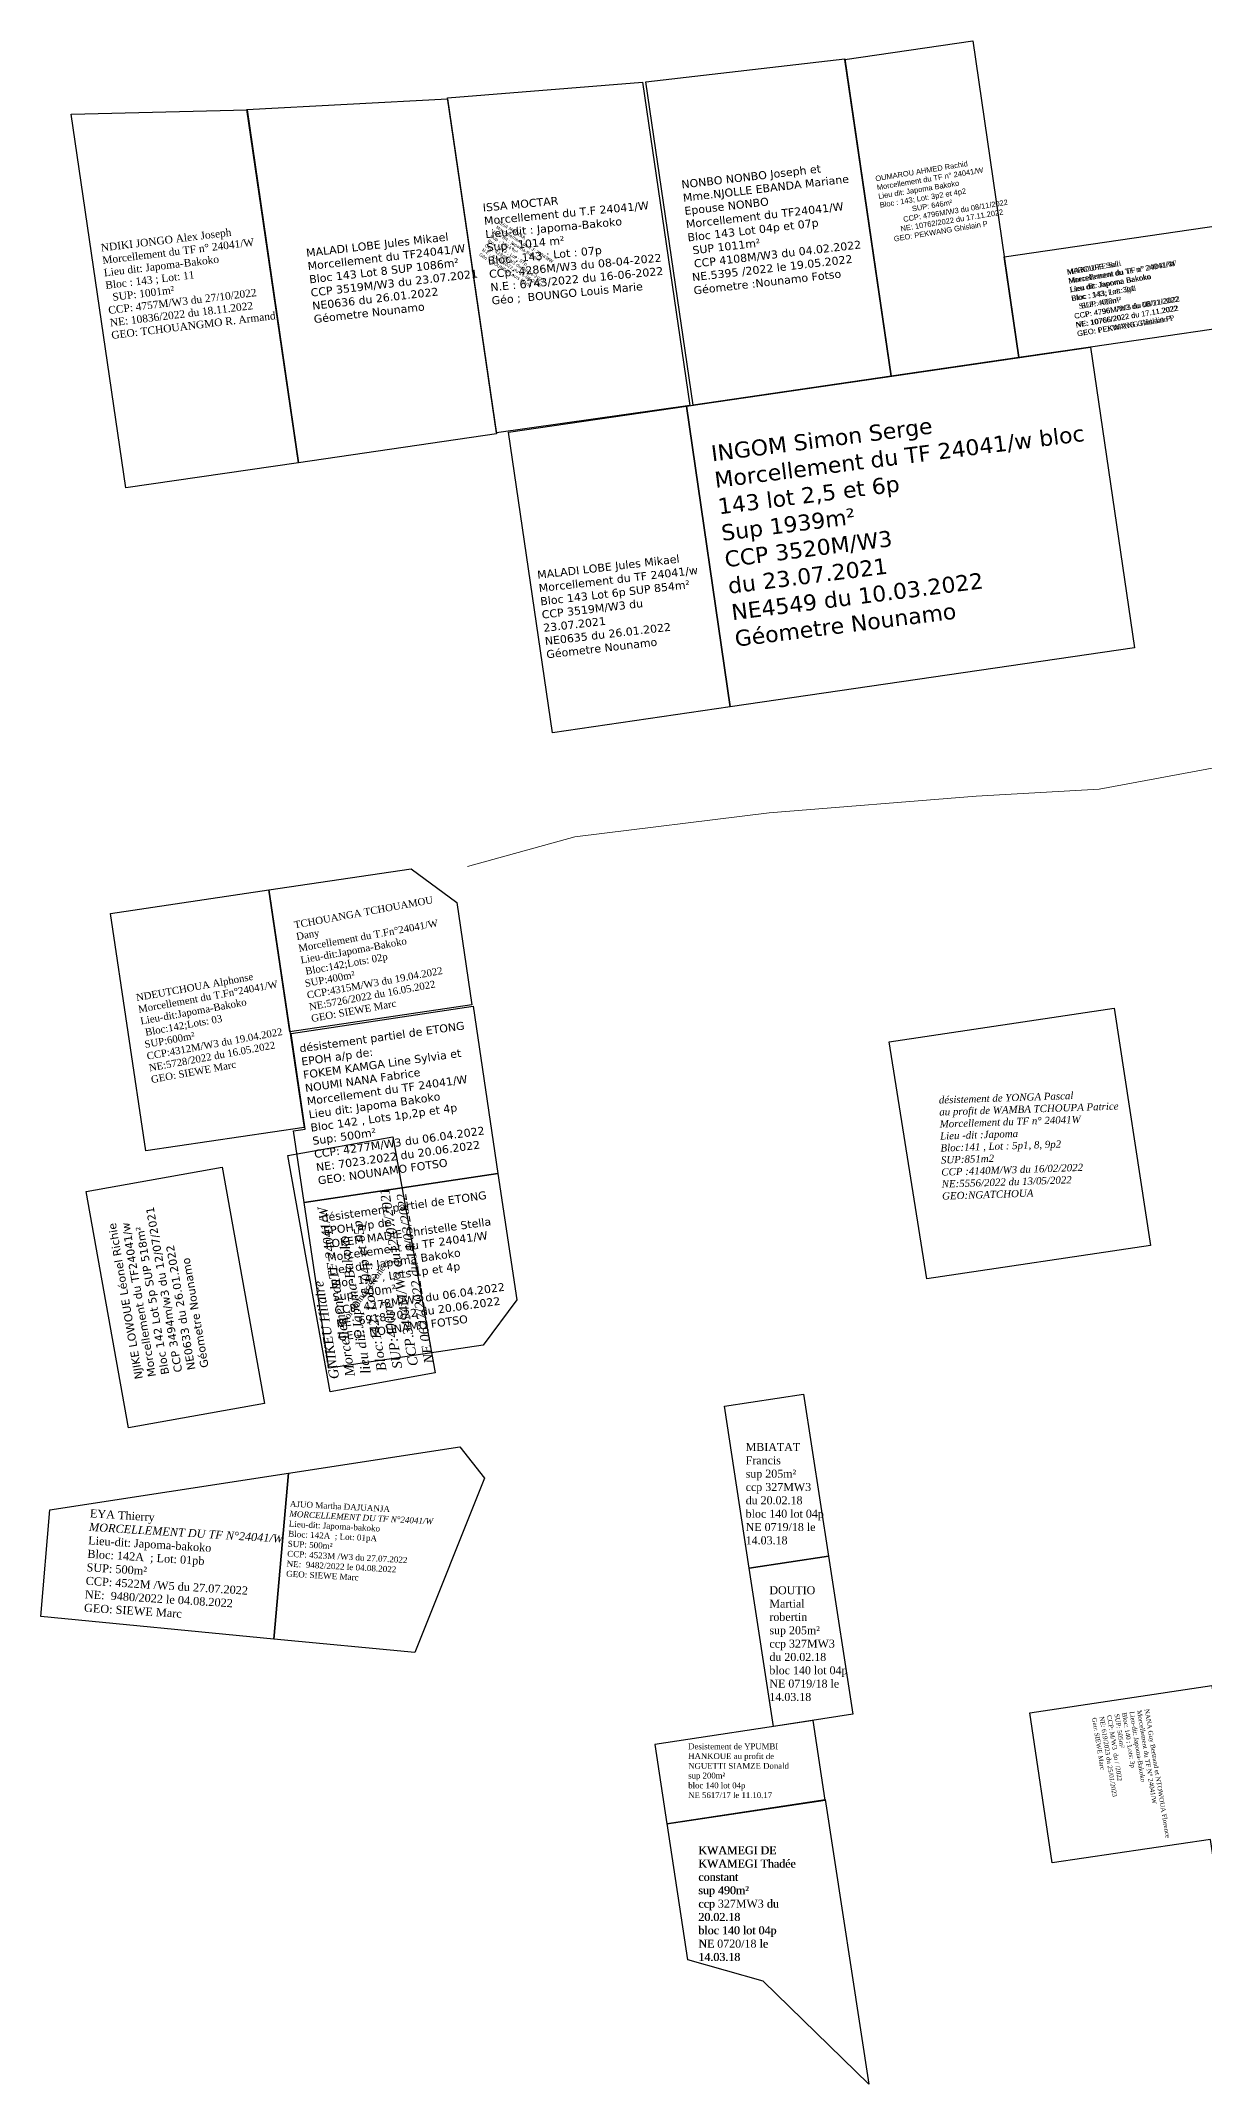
# Model space of a CAD drawing. Header units: millimetres. Extents: x 587399 to 927168, y 438565 to 1444955.
# Drawn here: x 590837.2 to 590982.5, y 444625.3 to 444880.7 of the extents above; entities that cross this region are included whole.
import ezdxf

# ---------------------------------------------------------------- set-up
doc = ezdxf.new("R2010")
doc.units = ezdxf.units.MM
doc.header["$LTSCALE"] = 2
for name, color, linetype in [('end maj 26 02 2021', 7, 'Continuous'), ('MAJ FER 2022', 7, 'Continuous'), ('Parcelle MAJ', 6, 'Continuous')]:
    doc.layers.add(name, color=color, linetype=linetype)
doc.layers.add('MAJ APRES LE 13.01.2023', color=222, linetype='Continuous', lineweight=30)
doc.layers.add('Roads_others', color=24, linetype='Continuous', lineweight=9)
doc.styles.get("Standard").update_dxf_attribs({"font": 'arial.ttf'})
doc.styles.add('Times 1.0', font='times.ttf', dxfattribs={"width": 0.99, "height": 1})

msp = doc.modelspace()

# ---------------------------------------------------------------- linework, layer by layer
at = {"color": 5, "lineweight": -3, "flags": 128}
msp.add_lwpolyline([(590937.602, 444878.474), (590943.391, 444838.806), (590918.654, 444835.195), (590912.755, 444875.609)], close=True, dxfattribs=at)
at = {"color": 5, "flags": 128}
for points in [[(590912.325, 444875.551), (590918.233, 444835.152), (590894.072, 444831.729), (590887.95, 444873.595)], [(590883.431, 444777.251), (590889.114, 444773.043), (590891.022, 444760.25), (590868.273, 444756.858), (590865.628, 444774.596)], [(590865.628, 444774.596), (590870.053, 444744.924), (590850.271, 444741.974), (590845.846, 444771.646)], [(590891.16, 444760.05), (590894.27, 444739.16), (590870.06, 444735.54), (590868.72, 444744.49), (590870.19, 444744.71), (590868.41, 444756.65)], [(590971.287, 444759.819), (590975.827, 444730.176), (590947.851, 444726.001), (590943.14, 444755.632)], [(590894.27, 444739.16), (590896.63, 444723.38), (590892.42, 444717.69), (590873.15, 444714.82), (590870.06, 444735.54)]]:
    msp.add_lwpolyline(points, close=True, dxfattribs=at)
at = {"flags": 128}
for points in [[(590912.325, 444875.551), (590918.233, 444835.152), (590894.072, 444831.729), (590887.95, 444873.595)], [(590912.325, 444875.551), (590918.233, 444835.152), (590894.072, 444831.729), (590887.95, 444873.595)], [(590912.325, 444875.551), (590918.233, 444835.152), (590894.072, 444831.729), (590887.95, 444873.595)], [(590887.974, 444873.473), (590894.089, 444831.609), (590869.354, 444827.995), (590862.907, 444872.116)], [(590887.974, 444873.473), (590894.089, 444831.609), (590869.354, 444827.995), (590862.907, 444872.116)], [(590968.302, 444842.45), (590973.793, 444804.848), (590923.303, 444797.473), (590917.811, 444835.075)], [(590968.302, 444842.45), (590973.793, 444804.848), (590923.303, 444797.473), (590917.811, 444835.075)], [(590917.811, 444835.075), (590923.303, 444797.473), (590901.066, 444794.226), (590895.574, 444831.826)], [(590917.811, 444835.075), (590923.303, 444797.473), (590901.066, 444794.226), (590895.574, 444831.826)], [(590859.81, 444739.95), (590865.08, 444710.42), (590848.09, 444707.39), (590842.82, 444736.92)], [(590859.81, 444739.95), (590865.08, 444710.42), (590848.09, 444707.39), (590842.82, 444736.92)], [(590889.492, 444704.978), (590892.582, 444701.093), (590883.885, 444679.283), (590866.267, 444680.978), (590868.1, 444701.693)], [(590889.492, 444704.978), (590892.582, 444701.093), (590883.885, 444679.283), (590866.267, 444680.978), (590868.1, 444701.693)], [(590868.103, 444701.692), (590866.267, 444680.978), (590837.152, 444683.788), (590838.283, 444697.111)], [(590868.103, 444701.692), (590866.267, 444680.978), (590837.152, 444683.788), (590838.283, 444697.111)]]:
    msp.add_lwpolyline(points, close=True, dxfattribs=at)
at = {"color": 7, "lineweight": -3, "flags": 128}
msp.add_lwpolyline([(590881.15, 444743.76), (590886.42, 444714.23), (590873.29, 444711.88), (590868.02, 444741.42)], close=True, dxfattribs=at)
at = {"color": 1, "lineweight": -3, "flags": 128}
msp.add_lwpolyline([(590881.15, 444743.76), (590886.42, 444714.23), (590873.29, 444711.88), (590868.02, 444741.42)], close=True, dxfattribs=at)
at = {"flags": 128}
msp.add_lwpolyline([(590868.103, 444701.692), (590866.267, 444680.978), (590837.152, 444683.788), (590838.283, 444697.111)], dxfattribs=at)
msp.add_lwpolyline([(590868.103, 444701.692), (590866.267, 444680.978), (590837.152, 444683.788), (590838.283, 444697.111)], dxfattribs=at)
at = {"layer": 'end maj 26 02 2021', "color": 150, "flags": 128}
for points in [[(590932.451, 444711.578), (590935.561, 444691.337), (590925.677, 444689.819), (590925.677, 444689.819), (590922.569, 444710.06)], [(590932.451, 444711.578), (590935.561, 444691.337), (590925.677, 444689.819), (590925.677, 444689.819), (590922.569, 444710.06)], [(590932.451, 444711.578), (590935.561, 444691.337), (590925.677, 444689.819), (590925.677, 444689.819), (590922.569, 444710.06)], [(590932.451, 444711.578), (590935.561, 444691.337), (590925.677, 444689.819), (590925.677, 444689.819), (590922.569, 444710.06)], [(590935.56, 444691.34), (590938.596, 444671.571), (590928.714, 444670.053), (590925.677, 444689.819)], [(590935.56, 444691.34), (590938.596, 444671.571), (590928.714, 444670.053), (590925.677, 444689.819)], [(590935.56, 444691.34), (590938.596, 444671.571), (590928.714, 444670.053), (590925.677, 444689.819)], [(590935.56, 444691.34), (590938.596, 444671.571), (590928.714, 444670.053), (590925.677, 444689.819)], [(590913.886, 444667.787), (590915.361, 444657.896), (590935.142, 444660.847), (590933.657, 444670.808)], [(590913.886, 444667.787), (590915.361, 444657.896), (590935.142, 444660.847), (590933.657, 444670.808)], [(590913.886, 444667.787), (590915.361, 444657.896), (590935.142, 444660.847), (590933.657, 444670.808)], [(590913.886, 444667.787), (590915.361, 444657.896), (590935.142, 444660.847), (590933.657, 444670.808)], [(590935.168, 444660.924), (590940.605, 444625.345), (590927.394, 444638.196), (590918, 444640.864), (590915.398, 444657.902)], [(590935.168, 444660.924), (590940.605, 444625.345), (590927.394, 444638.196), (590918, 444640.864), (590915.398, 444657.902)]]:
    msp.add_lwpolyline(points, close=True, dxfattribs=at)
for points in [[(590915.361, 444657.896), (590935.142, 444660.847), (590933.657, 444670.808)], [(590915.361, 444657.896), (590935.142, 444660.847), (590933.657, 444670.808)], [(590915.361, 444657.896), (590935.142, 444660.847), (590933.657, 444670.808)], [(590915.361, 444657.896), (590935.142, 444660.847), (590933.657, 444670.808)], [(590933.657, 444670.808), (590928.714, 444670.053)], [(590933.657, 444670.808), (590928.714, 444670.053)], [(590933.657, 444670.808), (590928.714, 444670.053)], [(590933.657, 444670.808), (590928.714, 444670.053)]]:
    msp.add_lwpolyline(points, dxfattribs=at)
at = {"layer": 'MAJ APRES LE 13.01.2023', "flags": 128}
msp.add_lwpolyline([(590983.461, 444675.163), (590989.603, 444633.982), (590986.716, 444633.003), (590983.295, 444655.94), (590963.514, 444652.989), (590960.713, 444671.77)], close=True, dxfattribs=at)
at = {"layer": 'Parcelle MAJ', "color": 6, "lineweight": 30, "flags": 128}
for points in [[(590953.594, 444880.714), (590959.368, 444841.144), (590943.391, 444838.805), (590937.617, 444878.383)], [(590953.594, 444880.714), (590959.368, 444841.144), (590943.391, 444838.805), (590937.617, 444878.383)], [(590953.594, 444880.714), (590959.368, 444841.144), (590943.391, 444838.805), (590937.617, 444878.383)], [(590953.594, 444880.714), (590959.368, 444841.144), (590943.391, 444838.805), (590937.617, 444878.383)], [(590862.916, 444872.115), (590869.349, 444827.993), (590847.748, 444824.845), (590840.935, 444871.573)], [(590986.287, 444857.922), (590992.835, 444846.018), (590968.298, 444842.433), (590959.368, 444841.144), (590957.532, 444853.73)], [(590986.287, 444857.922), (590992.835, 444846.018), (590968.298, 444842.433), (590959.368, 444841.144), (590957.532, 444853.73)], [(590986.287, 444857.922), (590992.835, 444846.018), (590968.298, 444842.433), (590959.368, 444841.144), (590957.532, 444853.73)], [(590986.287, 444857.922), (590992.835, 444846.018), (590968.298, 444842.433), (590959.368, 444841.144), (590957.532, 444853.73)]]:
    msp.add_lwpolyline(points, close=True, dxfattribs=at)
at = {"layer": 'Roads_others'}
msp.add_lwpolyline([(590890.479, 444777.52), (590903.875, 444781.226), (590928.14, 444784.213), (590954.037, 444786.306), (590969.378, 444787.206), (590983.963, 444789.884), (590993.483, 444794.625), (591001.072, 444798.922), (591010.007, 444800.998), (591019.977, 444799.383), (591027.873, 444796.727), (591037.114, 444792.005)], dxfattribs=at)

# ---------------------------------------------------------------- texts
at = {"attachment_point": 1}
for s, insert, char_height, width, rotation in [('\\A1;OUMAROU AHMED Rachid\\P{\\C1;Morcellement du TF n° 24041/W}      \\PLieu dit: Japoma Bakoko \\PBloc : 143; Lot: 3p2 et 4p2                                                       SUP: 646m²                                                          CCP: 4796M/W3 du 08/11/2022                             NE: 10762/2022 du 17.11.2022                            {\\C1;GEO: PEKWANG Ghislain P}', (590941.38, 444863.816), 0.668978, 21.20482, 9.41517), ('{\\fVerdana|b0|i0|c0|p34;NONBO NONBO Joseph et Mme.NJOLLE EBANDA Mariane Epouse NONBO \\P\\C1;Morcellement du TF24041/W\\C256; Bloc 143 Lot 04p et 07p\\P SUP 1011m²\\P CCP 4108M/W3 du 04.02.2022 \\PNE.5395 /2022 le 19.05.2022\\P\\C1;Géometre :Nounamo Fotso}', (590917.134, 444863.258), 1, 21.12726, 6.56689), ('{\\fVerdana|b0|i0|c0|p34;ISSA MOCTAR\\P\\C1;Morcellement du T.F 24041/W\\P\\C0;Lieu-dit : Japoma-Bakoko\\PSup : 1014 m²\\PBloc : 143 ; Lot : 07p\\PCCp: 4286M/W3 du 08-04-2022\\PN.E : 6743/2022 du 16-06-2022\\P\\C1;Géo ;  BOUNGO Louis Marie}', (590892.321, 444860.364), 1, 54.25528, 5.46064), ('{\\fVerdana|b0|i0|c0|p34;ISSA MOCTAR\\P\\C1;Morcellement du T.F 24041/W\\P\\C0;Lieu-dit : Japoma-Bakoko\\PSup : 1014 m²\\PBloc : 143 ; Lot : 07p\\PCCp: 4286M/W3 du 08-04-2022\\PN.E : 6743/2022 du 16-06-2022\\P\\C1;Géo ;  BOUNGO Louis Marie}', (590894.551, 444858.209), 0.4, 54.25528, 328.1327), ('{\\fVerdana|b0|i0|c0|p34;ISSA MOCTAR\\P\\C1;Morcellement du T.F 24041/W\\P\\C0;Lieu-dit : Japoma-Bakoko\\PSup : 1014 m²\\PBloc : 143 ; Lot : 07p\\PCCp: 4286M/W3 du 08-04-2022\\PN.E : 6743/2022 du 16-06-2022\\P\\C1;Géo ;  BOUNGO Louis Marie}', (590894.551, 444858.209), 0.4, 54.25528, 328.1327), ('{\\fVerdana|b0|i0|c0|p34;ISSA MOCTAR\\P\\C1;Morcellement du T.F 24041/W\\P\\C0;Lieu-dit : Japoma-Bakoko\\PSup : 1014 m²\\PBloc : 143 ; Lot : 07p\\PCCp: 4286M/W3 du 08-04-2022\\PN.E : 6743/2022 du 16-06-2022\\P\\C1;Géo ;  BOUNGO Louis Marie}', (590894.551, 444858.209), 0.4, 54.25528, 328.1327), ('\\A1;{\\fTimes New Roman|b0|i0|c0|p18;NDIKI JONGO Alex Joseph \\P\\C1;Morcellement du TF n° 24041/W\\C256;      \\PLieu dit: Japoma-Bakoko \\PBloc : 143 ; Lot: 11                                                       SUP: 1001m²                                                          CCP: 4757M/W3 du 27/10/2022                              NE: 10836/2022 du 18.11.2022                            GEO: TCHOUANGMO R. Armand}', (590844.586, 444855.321), 0.943132, 29.89476, 6.87912), ('{\\fVerdana|b0|i0|c0|p34;MALADI LOBE Jules Mikael \\PMorcellement du TF24041/W Bloc 143 Lot 8 SUP 1086m² CCP 3519M/W3 du 23.07.2021 \\PNE0636 du 26.01.2022\\PGéometre Nounamo}', (590870.242, 444854.707), 1, 21.12726, 6.56689), ('{\\fVerdana|b0|i0|c0|p34;MALADI LOBE Jules Mikael \\PMorcellement du TF24041/W Bloc 143 Lot 8 SUP 1086m² CCP 3519M/W3 du 23.07.2021 \\PNE0636 du 26.01.2022\\PGéometre Nounamo}', (590870.242, 444854.707), 1, 21.12726, 6.56689), ('\\A1;{\\fTimes New Roman|b0|i0|c0|p18;MAROUFE Sali\\P\\C1;Morcellement du TF n° 24041/W\\C256;      \\PLieu dit: Japoma Bakoko \\PBloc : 143; Lot: 3p1                                                       SUP: 400m²                                                          CCP: 4796M/W3 du 08/11/2022                             NE: 10766/2022 du 17.11.2022                            GEO: PEKWANG Ghislain P}', (590965.311, 444852.141), 0.668978, 21.20482, 9.41517), ('\\A1;{\\fTimes New Roman|b0|i0|c0|p18;MAROUFE Sali\\P\\C1;Morcellement du TF n° 24041/W\\C256;      \\PLieu dit: Japoma Bakoko \\PBloc : 143; Lot: 3p1                                                       SUP: 400m²                                                          CCP: 4796M/W3 du 08/11/2022                             NE: 10766/2022 du 17.11.2022                            GEO: PEKWANG Ghislain P}', (590965.311, 444852.141), 0.668978, 21.20482, 9.41517), ('\\A1;MAROUFE Sali\\P{\\C1;Morcellement du TF n° 24041/W}      \\PLieu dit: Japoma Bakoko \\PBloc : 143; Lot: 3p1                                                       SUP: 400m²                                                          CCP: 4796M/W3 du 08/11/2022                             NE: 10766/2022 du 17.11.2022                            {\\C1;GEO: PEKWANG Ghislain P}', (590965.311, 444852.141), 0.668978, 21.20482, 9.41517), ('{\\fVerdana|b0|i0|c0|p34;INGOM Simon Serge\\PMorcellement du TF 24041/w bloc 143 lot 2,5 et 6p \\PSup 1939m² \\PCCP 3520M/W3\\Pdu 23.07.2021 \\PNE4549 du 10.03.2022\\PGéometre Nounamo}', (590920.788, 444830.128), 2, 52.09861, 7.2532), ('{\\fVerdana|b0|i0|c0|p34;INGOM Simon Serge\\PMorcellement du TF 24041/w bloc 143 lot 2,5 et 6p \\PSup 1939m² \\PCCP 3520M/W3\\Pdu 23.07.2021 \\PNE4549 du 10.03.2022\\PGéometre Nounamo}', (590920.788, 444830.128), 2, 52.09861, 7.2532), ('{\\fVerdana|b0|i0|c0|p34;MALADI LOBE Jules Mikael\\PMorcellement du TF 24041/w  Bloc 143 Lot 6p SUP 854m² CCP 3519M/W3 du 23.07.2021 \\PNE0635 du 26.01.2022\\PGéometre Nounamo}', (590899.116, 444814.461), 1, 20.48087, 6.56689), ('{\\fVerdana|b0|i0|c0|p34;MALADI LOBE Jules Mikael\\PMorcellement du TF 24041/w  Bloc 143 Lot 6p SUP 854m² CCP 3519M/W3 du 23.07.2021 \\PNE0635 du 26.01.2022\\PGéometre Nounamo}', (590899.116, 444814.461), 1, 20.48087, 6.56689), ('{\\fTimes New Roman|b0|i0|c0|p18;NDEUTCHOUA Alphonse\\P\\C1;Morcellement du T.Fn%%D24041/W\\P\\C256;Lieu-dit:Japoma-Bakoko\\P Bloc:142;Lots: 03\\C1;\\P\\C256;SUP:600m²\\PCCP:4312M/W3 du 19.04.2022\\PNE:5728/2022 du 16.05.2022\\PGEO: SIEWE Marc}', (590848.967, 444761.568), 0.892, 30.27754, 10.37259), ('{\\fVerdana|b0|i0|c0|p34;\\Pdésistement partiel de ETONG EPOH a/p de:\\PFOKEM KAMGA Line Sylvia et NOUMI NANA Fabrice \\PMorcellement du TF 24041/W\\PLieu dit: Japoma Bakoko\\PBloc 142 , Lots 1p,2p et 4p\\PSup: 500m²\\PCCP: 4277M/W3 du 06.04.2022\\PNE: 7023.2022 du 20.06.2022\\PGEO: NOUNAMO FOTSO}', (590869.163, 444756.927), 1, 22.85824, 7.96228), ('{\\fTimes New Roman|b0|i1|c0|p18;\\C1;désistement de \\fTimes New Roman|b0|i1|c186|p18;YONGA Pascal\\P\\fTimes New Roman|b0|i1|c0|p18;au profit d\\C256;e WAMBA TCHOUPA Patrice\\P\\C1;Morcellement du TF n° 24041W\\C256;\\PLieu -dit :Japoma\\PBloc:141 , Lot : 5p1, 8, 9p2\\PSUP:851m2\\PCCP :4140M/W3 du 16/02/2022\\PNE:5556/2022 du 13/05/2022\\PGEO:NGATCHOUA}', (590949.347, 444748.794), 0.9008, 29.96986, 1.92308), ('{\\fVerdana|b0|i0|c0|p34;\\C1;désistement partiel de ETONG EPOH a/p de:\\P\\C256;FOKEM MADIE Christelle Stella\\PMorcellement du TF 24041/W\\PLieu dit: Japoma Bakoko\\PBloc 142 , Lots 1p et 4p\\PSup: 500m²\\PCCP: 4278M/W3 du 06.04.2022\\PNE: 6918.2022 du 20.06.2022\\PGEO: NOUNAMO FOTSO}', (590872.158, 444734.091), 1, 22.85824, 7.96228), ('{\\fVerdana|b0|i0|c0|p34;NJIKE LOWOUE Léonel Richie\\PMorcellement du TF24041/w\\PBloc 142 Lot 5p SUP 518m² \\PCCP 3494m/w3 du 12/07/2021 \\PNE0633 du 26.01.2022\\PGéometre Nounamo}', (590848.913, 444713.369), 1, 25.9606, 99.84518), ('{\\fVerdana|b0|i0|c0|p34;NJIKE LOWOUE Léonel Richie\\PMorcellement du TF24041/w\\PBloc 142 Lot 5p SUP 518m² \\PCCP 3494m/w3 du 12/07/2021 \\PNE0633 du 26.01.2022\\PGéometre Nounamo}', (590848.913, 444713.369), 1, 25.9606, 99.84518), ('\\A1;{\\fTimes New Roman|b0|i0|c0|p18;EYA Thierry\\P\\fTimes New Roman|b0|i1|c0|p18;\\C1;MORCELLEMENT DU TF N°24041/W\\fTimes New Roman|b0|i0|c0|p18;\\C0;\\PLieu-dit: Japoma-bakoko\\PBloc: 142A  ; Lot: 01pb\\PSUP: 500m²\\PCCP: 4522M /W5 du 27.07.2022\\PNE:  9480/2022 le 04.08.2022\\PGEO: SIEWE Marc}', (590843.312, 444697.196), 1.0125, 44.10423, 356.46078), ('\\A1;{\\fTimes New Roman|b0|i0|c0|p18;EYA Thierry\\P\\fTimes New Roman|b0|i1|c0|p18;\\C1;MORCELLEMENT DU TF N°24041/W\\fTimes New Roman|b0|i0|c0|p18;\\C0;\\PLieu-dit: Japoma-bakoko\\PBloc: 142A  ; Lot: 01pb\\PSUP: 500m²\\PCCP: 4522M /W5 du 27.07.2022\\PNE:  9480/2022 le 04.08.2022\\PGEO: SIEWE Marc}', (590843.312, 444697.196), 1.0125, 44.10423, 356.46078), ('\\A1;{\\fTimes New Roman|b0|i0|c0|p18;AJUO Martha DAJUANJA\\P\\fTimes New Roman|b0|i1|c0|p18;\\C1;MORCELLEMENT DU TF N°24041/W\\fTimes New Roman|b0|i0|c0|p18;\\C0;\\PLieu-dit: Japoma-bakoko\\PBloc: 142A  ; Lot: 01pA\\PSUP: 500m²\\PCCP: 4523M /W3 du 27.07.2022\\PNE:  9482/2022 le 04.08.2022\\PGEO: SIEWE Marc}', (590868.29, 444698.26), 0.75, 32.6698, 356.94223), ('\\A1;{\\fTimes New Roman|b0|i0|c0|p18;AJUO Martha DAJUANJA\\P\\fTimes New Roman|b0|i1|c0|p18;\\C1;MORCELLEMENT DU TF N°24041/W\\fTimes New Roman|b0|i0|c0|p18;\\C0;\\PLieu-dit: Japoma-bakoko\\PBloc: 142A  ; Lot: 01pA\\PSUP: 500m²\\PCCP: 4523M /W3 du 27.07.2022\\PNE:  9482/2022 le 04.08.2022\\PGEO: SIEWE Marc}', (590868.29, 444698.26), 0.75, 32.6698, 356.94223)]:
    msp.add_mtext(s, dxfattribs=dict(at, insert=insert, char_height=char_height, width=width, rotation=rotation))
at = {"color": 5, "insert": (590868.716, 444770.659), "char_height": 0.892, "width": 30.27754, "attachment_point": 1, "rotation": 10.37259}
msp.add_mtext('{\\fTimes New Roman|b0|i0|c0|p18;TCHOUANGA TCHOUAMOU\\PDany\\P\\C1;Morcellement du T.Fn%%D24041/W\\P\\C256;Lieu-dit:Japoma-Bakoko\\P Bloc:142;Lots: 02p\\C1;\\P\\C256;SUP:400m²\\PCCP:4315M/W3 du 19.04.2022\\PNE:5726/2022 du 16.05.2022\\PGEO: SIEWE Marc}', dxfattribs=at)
at = {"color": 7, "lineweight": -3, "insert": (590874.142, 444720.246), "char_height": 0.8, "width": 24.14597, "attachment_point": 1, "rotation": 54.13698}
msp.add_mtext('{\\fTimes New Roman|b0|i0|c0|p18;\\C3;Coordonnée érronées}', dxfattribs=at)
at = {"layer": 'end maj 26 02 2021', "color": 150, "linetype": 'ByBlock', "lineweight": -3, "ltscale": 0.0014, "attachment_point": 1, "style": 'Times 1.0'}
for s, insert, char_height, width in [('{\\fTimes New Roman|b0|i0|c186|p18;MBIATAT }\\P{\\fTimes New Roman|b0|i0|c186|p18;Francis\\Psup 205m²\\Pccp 327MW3 }\\P{\\fTimes New Roman|b0|i0|c186|p18;du 20.02.18\\Pbloc 140 lot 04p\\PNE 0719/18 le 14.03.18}', (590925.222, 444705.477), 1, 12.62867), ('{\\fTimes New Roman|b0|i0|c186|p18;MBIATAT }\\P{\\fTimes New Roman|b0|i0|c186|p18;Francis\\Psup 205m²\\Pccp 327MW3 }\\P{\\fTimes New Roman|b0|i0|c186|p18;du 20.02.18\\Pbloc 140 lot 04p\\PNE 0719/18 le 14.03.18}', (590925.222, 444705.477), 1, 12.62867), ('{\\fTimes New Roman|b0|i0|c186|p18;MBIATAT }\\P{\\fTimes New Roman|b0|i0|c186|p18;Francis\\Psup 205m²\\Pccp 327MW3 }\\P{\\fTimes New Roman|b0|i0|c186|p18;du 20.02.18\\Pbloc 140 lot 04p\\PNE 0719/18 le 14.03.18}', (590925.222, 444705.477), 1, 12.62867), ('{\\fTimes New Roman|b0|i0|c186|p18;MBIATAT }\\P{\\fTimes New Roman|b0|i0|c186|p18;Francis\\Psup 205m²\\Pccp 327MW3 }\\P{\\fTimes New Roman|b0|i0|c186|p18;du 20.02.18\\Pbloc 140 lot 04p\\PNE 0719/18 le 14.03.18}', (590925.222, 444705.477), 1, 12.62867), ('DOUTIO\\PMartial \\Probertin\\P{\\fTimes New Roman|b0|i0|c186|p18;sup 205m²\\Pccp 327MW3 \\Pdu 20.02.18\\Pbloc 140 lot 04p\\PNE 0719/18 le 14.03.18}', (590928.185, 444687.572), 1, 12.62867), ('DOUTIO\\PMartial \\Probertin\\P{\\fTimes New Roman|b0|i0|c186|p18;sup 205m²\\Pccp 327MW3 \\Pdu 20.02.18\\Pbloc 140 lot 04p\\PNE 0719/18 le 14.03.18}', (590928.185, 444687.572), 1, 12.62867), ('DOUTIO\\PMartial \\Probertin\\P{\\fTimes New Roman|b0|i0|c186|p18;sup 205m²\\Pccp 327MW3 \\Pdu 20.02.18\\Pbloc 140 lot 04p\\PNE 0719/18 le 14.03.18}', (590928.185, 444687.572), 1, 12.62867), ('DOUTIO\\PMartial \\Probertin\\P{\\fTimes New Roman|b0|i0|c186|p18;sup 205m²\\Pccp 327MW3 \\Pdu 20.02.18\\Pbloc 140 lot 04p\\PNE 0719/18 le 14.03.18}', (590928.185, 444687.572), 1, 12.62867), ('Desistement de YPUMBI HANKOUE au profit de \\PNGUETTI SIAMZE Donald\\Psup 200m²\\Pbloc 140 lot 04p\\PNE 5617/17 le 11.10.17', (590918.045, 444667.927), 0.73154, 15.54962), ('Desistement de YPUMBI HANKOUE au profit de \\PNGUETTI SIAMZE Donald\\Psup 200m²\\Pbloc 140 lot 04p\\PNE 5617/17 le 11.10.17', (590918.045, 444667.927), 0.73154, 15.54962), ('Desistement de YPUMBI HANKOUE au profit de \\PNGUETTI SIAMZE Donald\\Psup 200m²\\Pbloc 140 lot 04p\\PNE 5617/17 le 11.10.17', (590918.045, 444667.927), 0.73154, 15.54962), ('Desistement de YPUMBI HANKOUE au profit de \\PNGUETTI SIAMZE Donald\\Psup 200m²\\Pbloc 140 lot 04p\\PNE 5617/17 le 11.10.17', (590918.045, 444667.927), 0.73154, 15.54962), ('KWAMEGI DE KWAMEGI Thadée constant\\Psup 490m²\\Pccp 327MW3 du 20.02.18\\Pbloc 140 lot 04p\\PNE 0720/18 le 14.03.18', (590919.302, 444655.074), 1, 12.62867), ('KWAMEGI DE KWAMEGI Thadée constant\\Psup 490m²\\Pccp 327MW3 du 20.02.18\\Pbloc 140 lot 04p\\PNE 0720/18 le 14.03.18', (590919.302, 444655.074), 1, 12.62867), ('KWAMEGI DE KWAMEGI Thadée constant\\Psup 490m²\\Pccp 327MW3 du 20.02.18\\Pbloc 140 lot 04p\\PNE 0720/18 le 14.03.18', (590919.339, 444655.08), 1, 12.62867), ('KWAMEGI DE KWAMEGI Thadée constant\\Psup 490m²\\Pccp 327MW3 du 20.02.18\\Pbloc 140 lot 04p\\PNE 0720/18 le 14.03.18', (590919.339, 444655.08), 1, 12.62867)]:
    msp.add_mtext(s, dxfattribs=dict(at, insert=insert, char_height=char_height, width=width))
at = {"layer": 'MAJ APRES LE 13.01.2023', "insert": (590975.631, 444672.285), "char_height": 0.5711, "width": 20.15679, "attachment_point": 1, "rotation": 279.30019}
msp.add_mtext('\\A1;{\\fTimes New Roman|b0|i0|c0|p18;\\C3;NANA Guy Bertrand et NTOWOUA Florence  \\P\\C1;Morcellement du TF N° 24041/W \\P\\C7;Lieu-dit: Japoma-Bakoko\\PBloc: 140 ; Lots: 3p\\PSUP: 505m²\\PCCP: M/W3  du / /2022\\PNE: 619/2023 du 25/01/2023\\P\\C1;Geo: SIEWE Marc}', dxfattribs=at)
at = {"layer": 'MAJ FER 2022', "insert": (590873.247, 444713.366), "char_height": 0.7, "width": 78.60536, "attachment_point": 1, "rotation": 99.37481}
msp.add_mtext('{\\fTimes New Roman|b0|i1|c0|p18;\\H1.714x;GNIKEU Hilaire\\P\\C1;Morcellement duTF 24041/W\\Plieu dit:Japoma-Bakoko\\P\\C256;Bloc:142; Lots:04p et 05p\\PSUP:400m²\\PCCP.3494M/W3 du12/07/2021\\PNE.0627/2022 du 14/03/2022\\P\\fTimes New Roman|b1|i1|c0|p18;\\H0.5838x; }', dxfattribs=at)
msp.add_mtext('{\\fTimes New Roman|b0|i1|c0|p18;\\H1.714x;GNIKEU Hilaire\\P\\C1;Morcellement duTF 24041/W\\Plieu dit:Japoma-Bakoko\\P\\C256;Bloc:142; Lots:04p et 05p\\PSUP:400m²\\PCCP.3494M/W3 du12/07/2021\\PNE.0627/2022 du 14/03/2022\\P\\fTimes New Roman|b1|i1|c0|p18;\\H0.5838x; }', dxfattribs=at)
msp.add_mtext('{\\fTimes New Roman|b0|i1|c0|p18;\\H1.714x;GNIKEU Hilaire\\P\\C1;Morcellement duTF 24041/W\\Plieu dit:Japoma-Bakoko\\P\\C256;Bloc:142; Lots:04p et 05p\\PSUP:400m²\\PCCP.3494M/W3 du12/07/2021\\PNE.0627/2022 du 14/03/2022\\P\\fTimes New Roman|b1|i1|c0|p18;\\H0.5838x; }', dxfattribs=at)
msp.add_mtext('{\\fTimes New Roman|b0|i1|c0|p18;\\H1.714x;GNIKEU Hilaire\\P\\C1;Morcellement duTF 24041/W\\Plieu dit:Japoma-Bakoko\\P\\C256;Bloc:142; Lots:04p et 05p\\PSUP:400m²\\PCCP.3494M/W3 du12/07/2021\\PNE.0627/2022 du 14/03/2022\\P\\fTimes New Roman|b1|i1|c0|p18;\\H0.5838x; }', dxfattribs=at)

doc.saveas('drawing.dxf')
